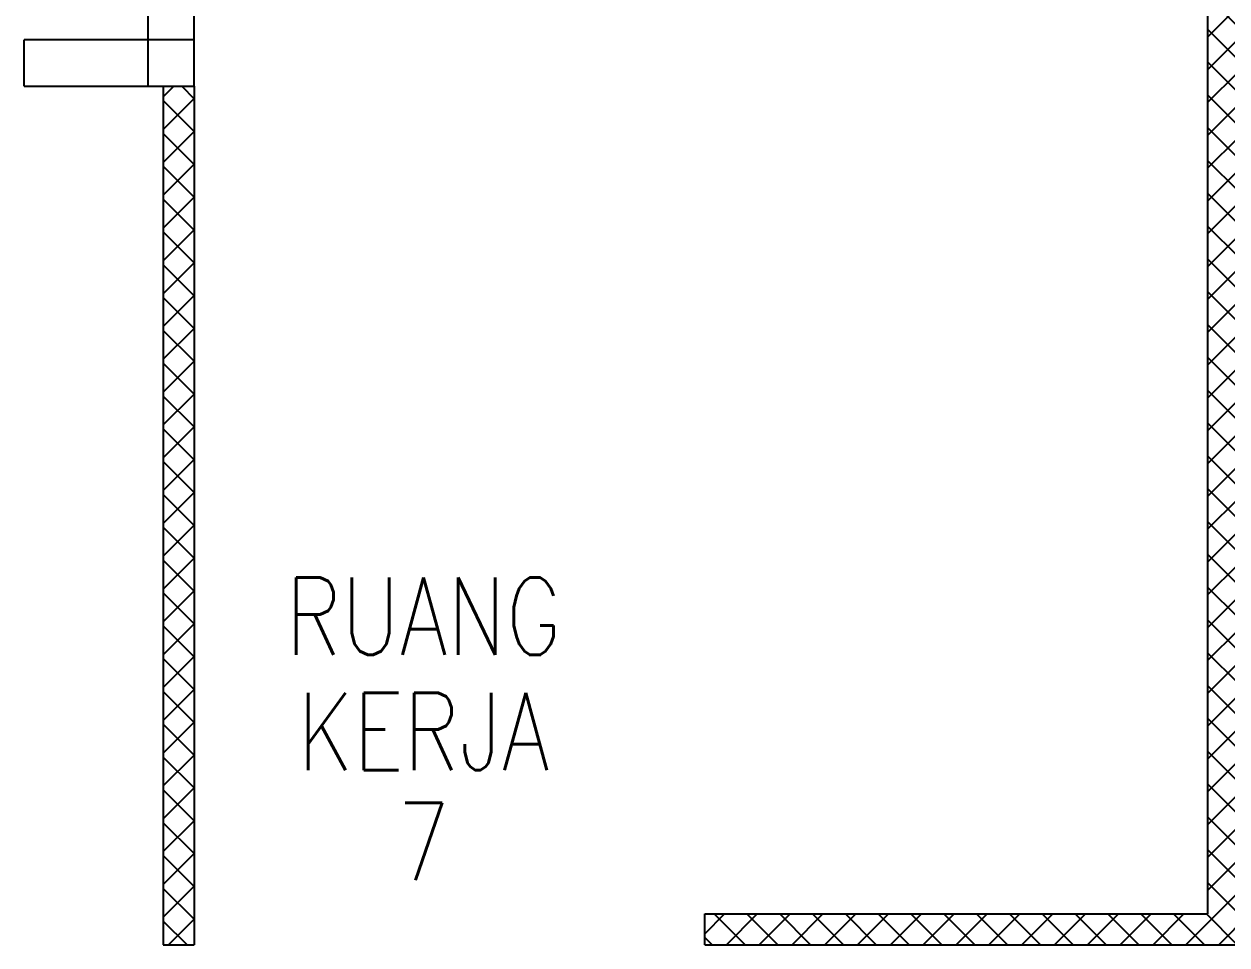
# Model space of a CAD drawing. Header units: millimetres. Extents: x 982 to 80582, y 687 to 58800.
# Drawn here: x 26967 to 30855, y 20633 to 23609 of the extents above; entities that cross this region are included whole.
import ezdxf
from ezdxf.enums import TextEntityAlignment as Align

# ---------------------------------------------------------------- set-up
doc = ezdxf.new("R2010")
doc.units = ezdxf.units.MM
for name, color, linetype in [('A-COLUMN', 3, 'Continuous'), ('A-HATCH', 8, 'Continuous'), ('A-PARTITION', 4, 'Continuous'), ('A-ROOMSYM', 3, 'Continuous'), ('A-WALL', 1, 'Continuous')]:
    doc.layers.add(name, color=color, linetype=linetype)
doc.styles.add('style1', font='romans.shx', dxfattribs={"height": 750})
pattern_1 = [(45, (3598.94, -197620.7), (-53.033009, 53.033009), []), (135, (3598.94, -197620.7), (-53.033009, -53.033009), [])]

msp = doc.modelspace()

# ---------------------------------------------------------------- hatches: boundary and pattern name
at = {"layer": 'A-HATCH'}
h = msp.add_hatch(dxfattribs=at)
h.set_pattern_fill('ANSI37', color=8, scale=600)
h.set_pattern_definition(pattern_1)
h.paths.add_polyline_path([(30892.1, 25133.1), (30867.1, 25133.1), (30817.1, 25133.1), (30792.1, 25133.1), (30792.1, 20733.1), (29167.1, 20733.1), (29167.1, 20633.1), (31867.1, 20633.1), (31867.1, 20733.1), (30892.1, 20733.1)])
h = msp.add_hatch(dxfattribs=at)
h.set_pattern_fill('ANSI37', color=8, scale=600)
h.set_pattern_definition(pattern_1)
h.paths.add_polyline_path([(27517.1, 23408.1), (27417.1, 23408.1), (27417.1, 20633.1), (27517.1, 20633.1)])

# ---------------------------------------------------------------- linework, layer by layer
at = {"layer": 'A-COLUMN', "color": 8}
msp.add_lwpolyline([(27517.1, 23558.1), (27367.1, 23558.1), (27367.1, 23408.1), (27517.1, 23408.1)], close=True, dxfattribs=at)
at = {"layer": 'A-PARTITION', "color": 8}
for p, q in [((30792.1, 25133.1), (30792.1, 20733.1)), ((27417.1, 23408.1), (27417.1, 20633.1)), ((27517.1, 23408.1), (27517.1, 20633.1)), ((29167.1, 20733.1), (30792.1, 20733.1)), ((29167.1, 20633.1), (29167.1, 20733.1)), ((27417.1, 20633.1), (27517.1, 20633.1)), ((29167.1, 20633.1), (31867.1, 20633.1))]:
    msp.add_line(p, q, dxfattribs=at)
at = {"layer": 'A-WALL', "color": 8}
for p, q in [((27367.1, 25133.1), (27367.1, 23558.1)), ((27517.1, 23408.1), (27517.1, 25133.1)), ((27367.1, 23558.1), (26967.1, 23558.1)), ((26967.1, 23408.1), (26967.1, 23558.1)), ((26967.1, 23408.1), (27517.1, 23408.1))]:
    msp.add_line(p, q, dxfattribs=at)

# ---------------------------------------------------------------- texts
at = {"layer": 'A-ROOMSYM', "color": 8, "style": 'style1', "width": 0.8}
for s, p in [('RUANG', (28258.3, 21570.3)), ('KERJA', (28258.3, 21198.1)), ('7', (28258.3, 20842.3))]:
    msp.add_text(s, height=250, dxfattribs=at).set_placement(p, align=Align.CENTER)

doc.saveas('drawing.dxf')
